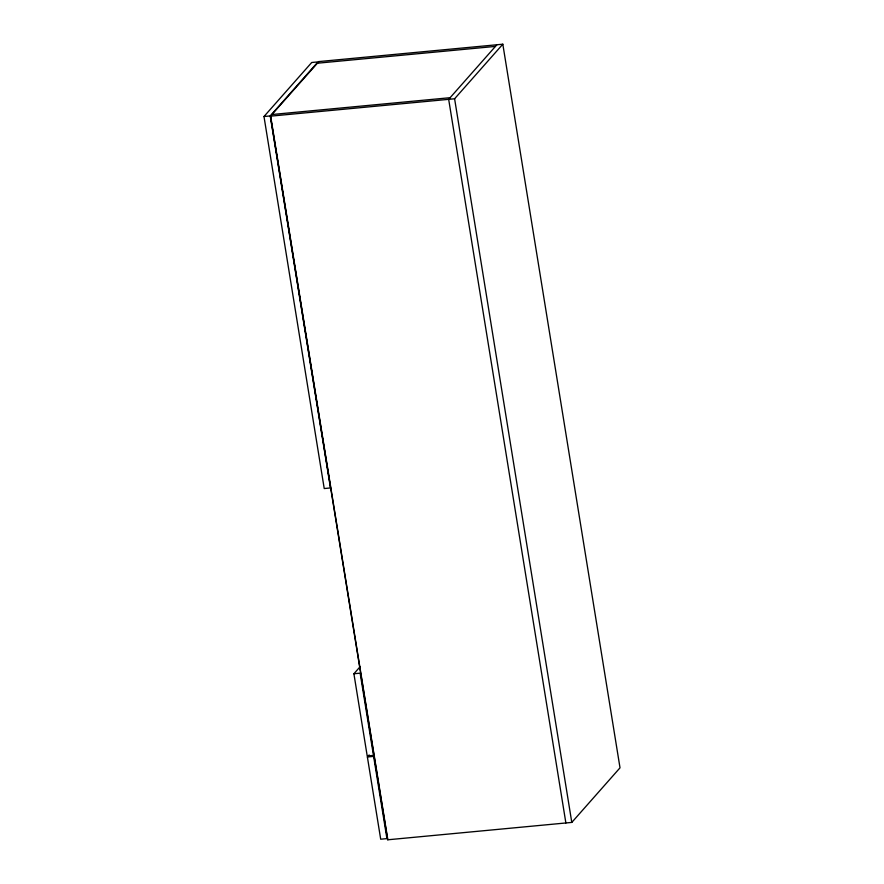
<?xml version="1.0" encoding="UTF-8"?>
<svg xmlns="http://www.w3.org/2000/svg" width="884" height="884" viewBox="0 0 884 884"><rect width="100%" height="100%" fill="white"/><g stroke="black" fill="none" stroke-linecap="round" stroke-linejoin="round"><path stroke-width="1.33" d="M263.985 116.522L311.721 62.499L317.964 61.913L270.228 115.937L263.985 116.522L324.229 488.543L330.483 487.946L270.228 115.937M318.671 61.593L502.819 44.2L620.015 767.831L571.793 822.407L387.645 839.8L270.449 116.169L318.87 61.571M496.896 44.764L448.674 99.328L565.882 822.971M270.449 116.169L454.597 98.776L502.819 44.2M353.898 673.752L360.142 673.166L373.468 755.4L367.214 755.986L353.898 673.752L360.208 666.624M367.379 756.969L373.623 756.384L386.938 838.618L380.695 839.203L367.379 756.969L369.18 754.936M317.223 63.228L495.449 46.399M271.896 114.533L450.122 97.693M454.597 98.776L571.793 822.407M270.648 116.147L387.844 839.778"/></g></svg>
